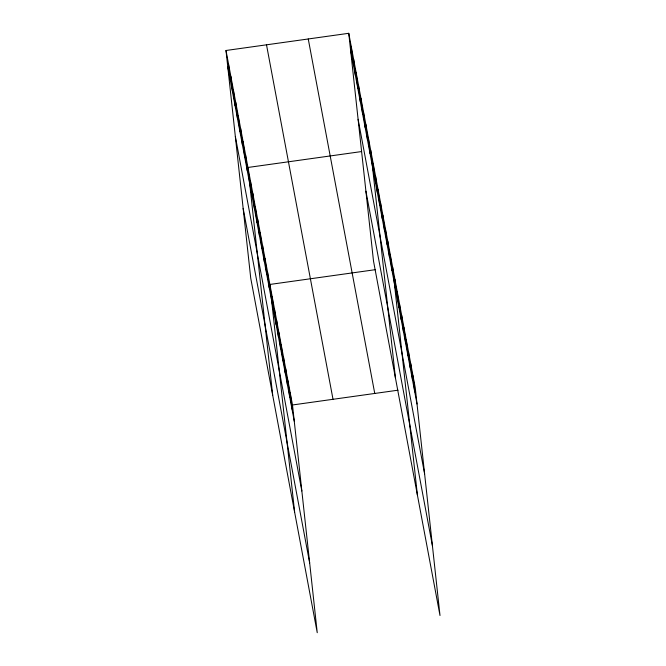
<?xml version="1.0" encoding="UTF-8"?>
<svg xmlns="http://www.w3.org/2000/svg" width="666" height="666" viewBox="0 0 666 666"><rect width="100%" height="100%" fill="white"/><g stroke="black" fill="none" stroke-linecap="round" stroke-linejoin="round"><path stroke-width="1" d="M225.999 50.491L292.499 404.97L317.241 632.7L250.741 278.221L225.999 50.491L348.759 33.3L415.259 387.779L440.001 615.509L373.501 261.03L348.759 33.3M361.588 151.557L247.943 167.466L272.685 395.196M375.433 269.663L269.888 284.449L294.63 512.179M292.499 404.97L398.043 390.193M350.524 49.525L417.024 404.004M358.108 119.322L424.608 473.801M365.917 191.234L432.417 545.712M308.25 38.969L374.75 393.448M266.508 44.813L333.008 399.292M227.764 66.717L294.264 421.195M235.348 136.513L301.84 490.992M243.157 208.425L309.657 562.903M413.003 375.724L414.76 391.949M410.739 363.678L412.504 379.903M408.474 351.623L410.239 367.848M406.218 339.568L407.983 355.794M403.954 327.514L405.719 343.748M401.698 315.468L403.454 331.693M399.434 303.413L401.198 319.638M397.177 291.358L398.934 307.584M394.913 279.312L396.678 295.538M392.649 267.257L417.391 494.988M390.209 254.262L391.974 270.488M387.779 241.259L389.535 257.484M385.339 228.263L387.096 244.489M382.9 215.268L384.665 231.493M380.461 202.264L382.226 218.498M378.022 189.269L379.786 205.494M375.582 176.274L377.347 192.499M373.143 163.278L374.908 179.504M370.704 150.275L395.446 378.013M368.273 137.279L370.03 153.505M365.834 124.284L367.59 140.509M363.395 111.289L365.151 127.514M360.955 98.285L362.72 114.519M358.516 85.29L360.281 101.515M356.077 72.294L357.842 88.52M353.638 59.299L355.403 75.524M351.198 46.295L352.963 62.521M290.234 392.915L291.999 409.14M287.978 380.86L289.735 397.086M285.714 368.814L287.479 385.04M283.45 356.76L285.215 372.985M281.194 344.705L282.958 360.93M278.929 332.65L280.694 348.884M276.673 320.604L278.43 336.83M274.409 308.549L276.174 324.775M272.153 296.495L273.909 312.72M267.449 271.445L269.214 287.67M265.01 258.45L266.775 274.675M262.57 245.454L264.335 261.68M260.131 232.451L261.896 248.684M257.7 219.455L259.457 235.681M255.261 206.46L257.018 222.685M252.822 193.465L254.587 209.69M250.383 180.461L252.148 196.695M245.504 154.47L247.269 170.696M243.065 141.475L244.83 157.7M240.626 128.471L242.391 144.705M238.187 115.476L239.951 131.701M235.756 102.481L237.512 118.706M233.316 89.485L235.073 105.711M230.877 76.482L232.642 92.707M228.438 63.486L230.203 79.712"/></g></svg>
